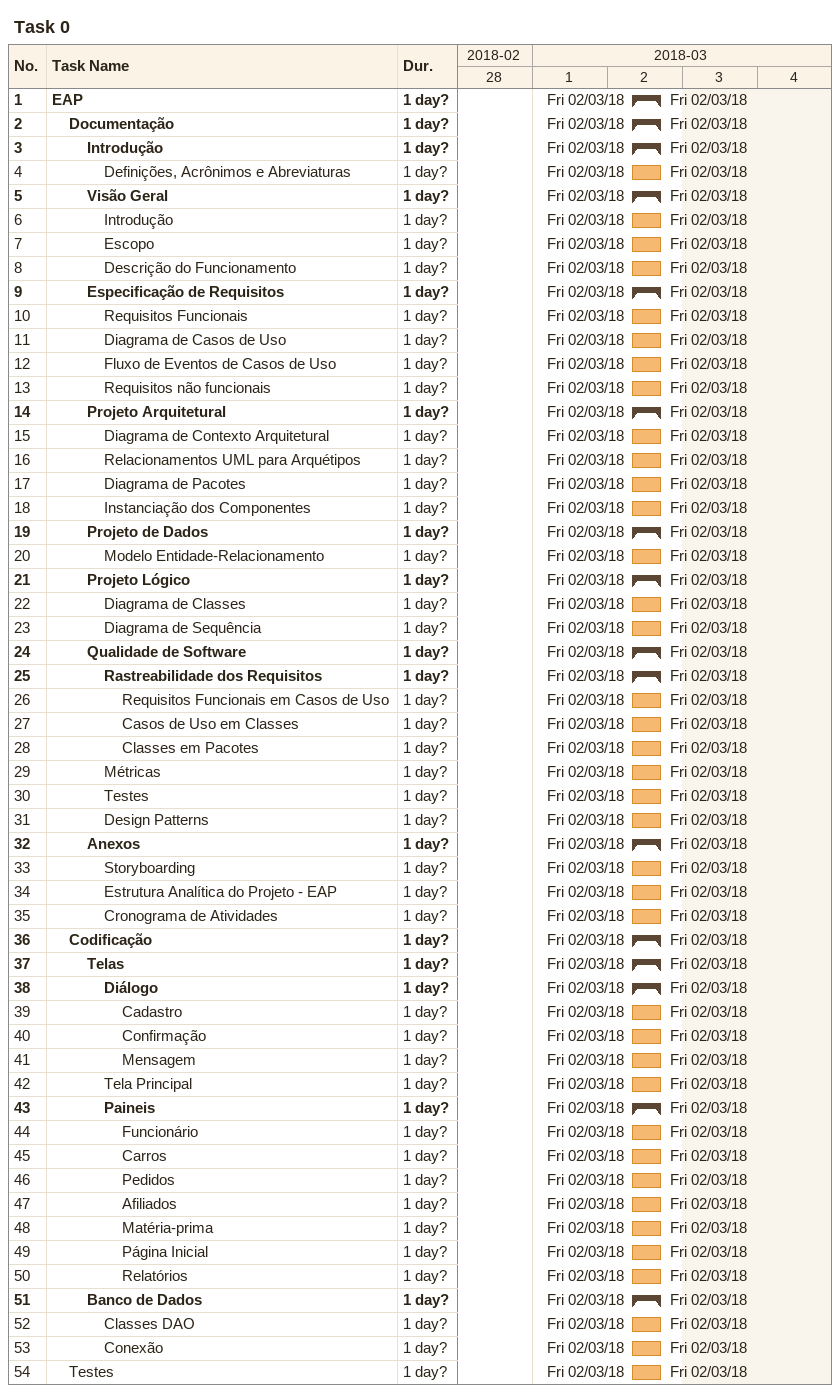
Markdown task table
Task 0

| ID | Level | Task | Duration | Start | Finish |
|---|---|---|---|---|---|
| 1 | 1 | **EAP** | 1d? | 2018-03-02 | 2018-03-02 |
| 2 | 2 | **Documentação** | 1d? | 2018-03-02 | 2018-03-02 |
| 3 | 3 | **Introdução** | 1d? | 2018-03-02 | 2018-03-02 |
| 4 | 4 | Definições, Acrônimos e Abreviaturas | 1d? | 2018-03-02 | 2018-03-02 |
| 5 | 3 | **Visão Geral** | 1d? | 2018-03-02 | 2018-03-02 |
| 6 | 4 | Introdução | 1d? | 2018-03-02 | 2018-03-02 |
| 7 | 4 | Escopo | 1d? | 2018-03-02 | 2018-03-02 |
| 8 | 4 | Descrição do Funcionamento | 1d? | 2018-03-02 | 2018-03-02 |
| 9 | 3 | **Especificação de Requisitos** | 1d? | 2018-03-02 | 2018-03-02 |
| 10 | 4 | Requisitos Funcionais | 1d? | 2018-03-02 | 2018-03-02 |
| 11 | 4 | Diagrama de Casos de Uso | 1d? | 2018-03-02 | 2018-03-02 |
| 12 | 4 | Fluxo de Eventos de Casos de Uso | 1d? | 2018-03-02 | 2018-03-02 |
| 13 | 4 | Requisitos não funcionais | 1d? | 2018-03-02 | 2018-03-02 |
| 14 | 3 | **Projeto Arquitetural** | 1d? | 2018-03-02 | 2018-03-02 |
| 15 | 4 | Diagrama de Contexto Arquitetural | 1d? | 2018-03-02 | 2018-03-02 |
| 16 | 4 | Relacionamentos UML para Arquétipos | 1d? | 2018-03-02 | 2018-03-02 |
| 17 | 4 | Diagrama de Pacotes | 1d? | 2018-03-02 | 2018-03-02 |
| 18 | 4 | Instanciação dos Componentes | 1d? | 2018-03-02 | 2018-03-02 |
| 19 | 3 | **Projeto de Dados** | 1d? | 2018-03-02 | 2018-03-02 |
| 20 | 4 | Modelo Entidade-Relacionamento | 1d? | 2018-03-02 | 2018-03-02 |
| 21 | 3 | **Projeto Lógico** | 1d? | 2018-03-02 | 2018-03-02 |
| 22 | 4 | Diagrama de Classes | 1d? | 2018-03-02 | 2018-03-02 |
| 23 | 4 | Diagrama de Sequência | 1d? | 2018-03-02 | 2018-03-02 |
| 24 | 3 | **Qualidade de Software** | 1d? | 2018-03-02 | 2018-03-02 |
| 25 | 4 | **Rastreabilidade dos Requisitos** | 1d? | 2018-03-02 | 2018-03-02 |
| 26 | 5 | Requisitos Funcionais em Casos de Uso | 1d? | 2018-03-02 | 2018-03-02 |
| 27 | 5 | Casos de Uso em Classes | 1d? | 2018-03-02 | 2018-03-02 |
| 28 | 5 | Classes em Pacotes | 1d? | 2018-03-02 | 2018-03-02 |
| 29 | 4 | Métricas | 1d? | 2018-03-02 | 2018-03-02 |
| 30 | 4 | Testes | 1d? | 2018-03-02 | 2018-03-02 |
| 31 | 4 | Design Patterns | 1d? | 2018-03-02 | 2018-03-02 |
| 32 | 3 | **Anexos** | 1d? | 2018-03-02 | 2018-03-02 |
| 33 | 4 | Storyboarding | 1d? | 2018-03-02 | 2018-03-02 |
| 34 | 4 | Estrutura Analítica do Projeto - EAP | 1d? | 2018-03-02 | 2018-03-02 |
| 35 | 4 | Cronograma de Atividades | 1d? | 2018-03-02 | 2018-03-02 |
| 36 | 2 | **Codificação** | 1d? | 2018-03-02 | 2018-03-02 |
| 37 | 3 | **Telas** | 1d? | 2018-03-02 | 2018-03-02 |
| 38 | 4 | **Diálogo** | 1d? | 2018-03-02 | 2018-03-02 |
| 39 | 5 | Cadastro | 1d? | 2018-03-02 | 2018-03-02 |
| 40 | 5 | Confirmação | 1d? | 2018-03-02 | 2018-03-02 |
| 41 | 5 | Mensagem | 1d? | 2018-03-02 | 2018-03-02 |
| 42 | 4 | Tela Principal | 1d? | 2018-03-02 | 2018-03-02 |
| 43 | 4 | **Paineis** | 1d? | 2018-03-02 | 2018-03-02 |
| 44 | 5 | Funcionário | 1d? | 2018-03-02 | 2018-03-02 |
| 45 | 5 | Carros | 1d? | 2018-03-02 | 2018-03-02 |
| 46 | 5 | Pedidos | 1d? | 2018-03-02 | 2018-03-02 |
| 47 | 5 | Afiliados | 1d? | 2018-03-02 | 2018-03-02 |
| 48 | 5 | Matéria-prima | 1d? | 2018-03-02 | 2018-03-02 |
| 49 | 5 | Página Inicial | 1d? | 2018-03-02 | 2018-03-02 |
| 50 | 5 | Relatórios | 1d? | 2018-03-02 | 2018-03-02 |
| 51 | 3 | **Banco de Dados** | 1d? | 2018-03-02 | 2018-03-02 |
| 52 | 4 | Classes DAO | 1d? | 2018-03-02 | 2018-03-02 |
| 53 | 4 | Conexão | 1d? | 2018-03-02 | 2018-03-02 |
| 54 | 2 | Testes | 1d? | 2018-03-02 | 2018-03-02 |
